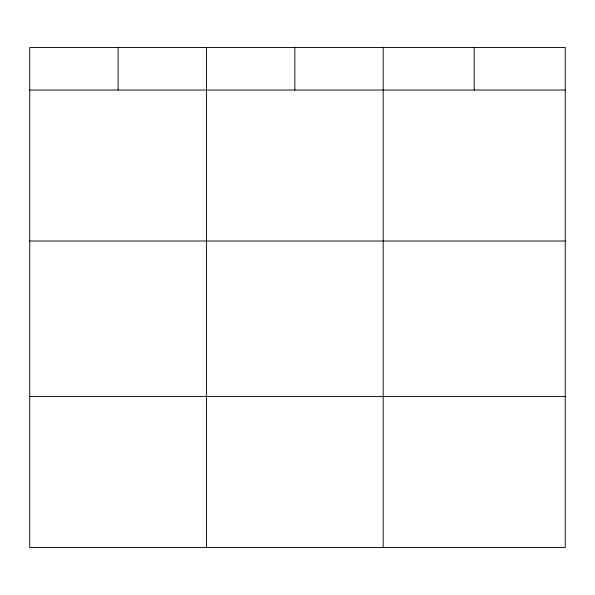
<?xml version="1.0" encoding="UTF-8"?>
<svg xmlns="http://www.w3.org/2000/svg" width="595" height="595" viewBox="0 0 595 595"><rect width="100%" height="100%" fill="white"/><g stroke="black" fill="none" stroke-linecap="round" stroke-linejoin="round"><path stroke-width="0.89" d="M565.25 241.012L565.25 47.481L29.75 47.481L29.75 547.519L565.25 547.519L565.25 241.012L29.75 241.012M29.75 90.046L565.25 90.046M29.75 396.553L565.25 396.553M474.215 47.481L474.215 90.046M383.18 47.481L383.18 547.519M294.822 47.481L294.822 90.046M206.465 47.481L206.465 547.519M118.108 47.481L118.108 90.046"/></g></svg>
